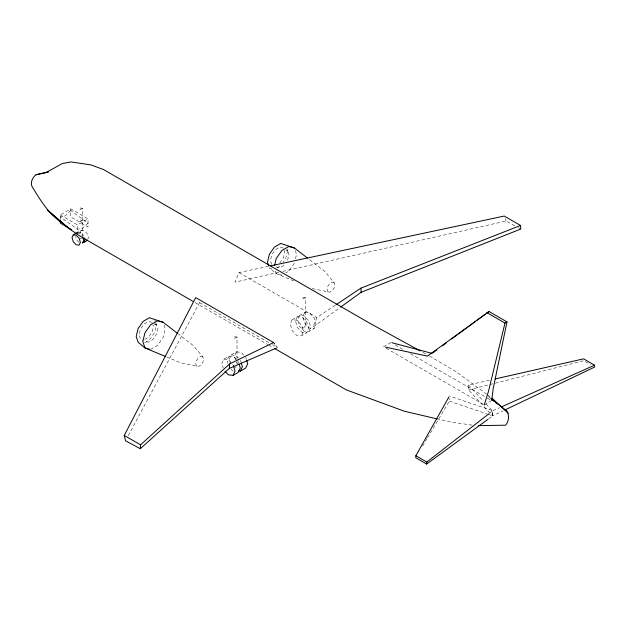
<?xml version="1.0" encoding="UTF-8"?>
<svg xmlns="http://www.w3.org/2000/svg" width="626" height="626" viewBox="0 0 626 626"><rect width="100%" height="100%" fill="white"/><g stroke="black" fill="none" stroke-linecap="round" stroke-linejoin="round"><path stroke-width="0.47" stroke-dasharray="3.13 2.35" d="M427.574 437.754L449.319 401.133L449.382 398.574M488.718 418.731L492.646 415.86L492.779 410.758L449.452 396.023M287.686 250.51L285.753 258.475L282.952 262.45M287.577 260.275L288.954 254.594L287.138 248.866M295.48 258.765L296.552 254.344L295.331 250.697M268.562 266.293L238.983 272.6L235.102 282.138L278.993 272.24M335.262 305.277L316.873 317.57L312.992 327.108L339.832 307.695M77.014 234.202L77.937 232.176L81.278 230.243L84.228 230.532L87.178 233.655L88.407 237.77L87.178 240.47M81.278 230.243L80.05 232.95L80.785 235.415M236.37 359.418L233.701 356.601L229.046 356.139L223.772 359.183L221.839 363.456L223.216 368.096M229.046 356.139L227.113 360.412L227.942 363.19M243.749 355.153L241.08 352.344L236.425 351.882L231.15 354.926L229.218 359.191L230.595 363.831M236.425 351.882L234.492 356.147L235.595 359.864M292.131 319.722L290.198 323.986L292.131 330.481L296.787 335.403L301.45 335.865L306.724 332.821L308.649 328.556L306.724 322.054L302.061 317.139L297.405 316.678L292.131 319.722L296.787 320.183L301.45 325.097L303.383 331.6L301.45 335.865M297.405 316.678L295.472 320.942L297.405 327.437L302.061 332.359L306.724 332.821M299.51 315.457L297.577 319.73L299.51 326.224L304.166 331.138L308.829 331.6L314.103 328.556L316.028 324.291L314.103 317.797L309.44 312.875L304.784 312.413L299.51 315.457L304.166 315.919L308.829 320.841L310.762 327.335L308.829 331.6M304.784 312.413L302.851 316.686L304.784 323.18L309.44 328.094L314.103 328.556M128.283 435.618L199.592 302.64L198.481 301.192M422.636 446.08L427.081 438.591M279.806 262.967L283.406 257.865L284.783 252.184L284.235 250.541M294.408 263.194L288.805 271.136L285.722 272.913M489.712 413.144L492.779 410.758M60.237 219.53L60.237 214.945L70.785 208.857L88.016 218.81L88.016 226.917L70.785 216.972L70.785 208.857M82.491 208.325L80.167 209.671L79.314 207.84L82.491 208.325L82.491 236.636M60.237 214.945L77.475 224.898L88.016 218.81M80.167 238.952L81.716 238.06M144.809 339.402L148.519 337.265L152.118 332.163L153.495 326.482L152.947 324.839M144.731 342.633L149.418 339.934L154.465 332.774L156.398 324.808L155.843 323.165M276.802 267.889L280.706 265.635M283.977 265.377L279.525 267.944L274.258 266.034M150.584 349.433L157.517 345.435L163.12 337.492L165.264 328.642L164.043 324.996M237.004 337.038L234.68 338.384L233.827 336.553L237.004 337.038L237.004 359.496M305.363 297.577L303.039 298.915L302.186 297.084L305.363 297.577L305.363 326.858L303.039 328.204L302.186 326.373L305.363 326.858M166.563 356.914L180.953 362.877L198.45 366.484L200.883 365.075L202.855 362.29L203.606 359.175L202.855 356.937L193.215 345.505L178.559 334.182M312.241 288.578L329.738 292.185L332.171 290.777L334.143 287.991L334.894 284.877L334.143 282.639L324.503 271.207L309.072 259.289M234.68 367.665L236.229 366.773M390.976 342.485L383.597 346.749L385.287 347.72M484.289 404.881L490.847 401.094M489.422 380.248L468.491 385.006L468.624 389.959L492.615 415.852L503.171 410.805M492.615 415.852L492.482 410.899L499.587 407.722M468.624 389.959L583.737 360.701L590.482 364.598M282.811 271.379L506.082 221.048L515.081 225.931M77.937 232.176L80.887 232.465L83.837 235.579M77.334 233.021L79.549 233.24L82.499 236.354M231.15 354.926L235.806 355.388L238.475 358.197M223.772 359.183L228.427 359.645L233.091 364.567M472.114 425.132L450.642 421.994L438.294 419.177M283.406 248.092L279.806 247.145L275.354 249.719L271.754 254.813L270.377 260.502L271.754 264.595M285.777 250.024L287.577 250.494L285.91 249.531M334.143 282.639L332.171 282.123L329.738 283.531L327.766 286.317L327.015 289.431L327.766 291.669L329.738 292.185M271.934 268.577L269.407 267.92L276.262 273.672L295.151 281.497M281.872 275.135L276.262 273.672L275.041 270.025M152.118 322.39L148.519 321.443L144.066 324.018L140.467 329.112L139.089 334.8L140.467 338.893L142.971 340.333M154.489 324.323L156.289 324.792L157.666 328.893L156.289 334.574L152.689 339.668L148.237 342.242L144.637 341.295M202.855 356.937L200.883 356.421L198.45 357.829L196.478 360.615L195.727 363.729L196.478 365.967L198.45 366.484M449.319 401.133L487.114 413.982M488.037 414.295L492.646 415.86M518.344 227.7L520.801 229.03M422.793 352.328L428.779 355.615M429.632 356.084L456.683 372.055L486.652 394.208M395.209 344.926L403.668 349.817M410.437 353.721L486.59 397.69M487.435 398.175L491.668 400.617M386.14 348.212L483.444 404.388M238.983 272.6L316.873 317.57M199.592 302.64L269.016 342.719M272.396 344.676L277.482 347.61L275.26 344.715M75.832 232.058L77.475 233.005L77.475 224.898M195.069 302.554L267.779 344.535M268.624 345.02L272.85 347.461M154.622 323.83L156.289 324.792M487.435 394.787L490.557 397.103M490.737 398.292L488.507 396.532L490.667 398.41M236.425 362.642L237.755 364.05M231.041 369.011L233.036 371.124M78.954 242.262L76.591 239.766L75.613 236.471M468.491 385.006L483.405 401.102M485.995 403.903L492.482 410.899M505.166 218.552L506.082 221.048M154.739 319.878L155.569 322.343M245.744 357.266L246.292 359.121M240.47 360.31L241.018 362.164M238.365 361.523L238.913 363.377M237.004 360.466L237.004 363.401M70.785 210.524L65.159 215.97L60.237 216.886L77.475 229.241L82.749 228.146L88.016 223.161L70.785 210.524M82.491 220.368L80.167 221.706L79.314 219.875L82.491 220.368"/><path stroke-width="0.94" d="M273.601 342.555L195.711 297.585L124.261 435.43L125.521 440.767L140.31 448.701L140.568 444.843L229.609 363.949L273.601 342.555L274.704 343.995M140.31 448.701L229.319 368.393L229.609 363.949M448.975 396.868L415.852 455.728L415.719 457.731L426.682 464.062L487.936 419.303M426.682 464.062L426.815 462.058L488.945 413.739M491.668 400.617L493.186 388.644L506.99 321.897L488.984 311.498L427.441 356.108L385.506 347.156M274.548 265.526L276.262 258.444L281.872 250.502L288.805 246.503L294.408 247.966L307.53 258.1M506.99 321.897L504.979 323.063L488.491 391.352L484.289 404.881M73.25 234.875L72.029 237.583L73.25 241.691L76.208 244.813L79.158 245.102L80.378 242.403L79.158 238.287L76.208 235.165L73.25 234.875L76.591 232.95M82.499 243.178L83.72 240.47L82.742 237.176M82.366 242.254L83.837 242.403L85.066 239.695L84.573 238.052M225.102 371.351L228.427 374.872L233.091 375.334L235.024 371.061L233.365 365.498M238.608 370.889L240.47 371.069L242.403 366.805L241.3 363.088M48.257 172.017L35.995 174.748C32.521 177.322 30.361 182.127 31.926 186.329C40.134 199.686 48.147 213.372 61.364 222.449M432.918 352.821L436.807 349.95M442.261 345.935L446.15 343.064M451.604 339.049L457.058 335.027M458.615 333.885L466.401 328.141M467.958 326.999L475.744 321.255M477.302 320.113L485.087 314.369M486.645 313.219L488.984 311.498M340.622 307.123L361.147 292.279L520.801 229.03L520.542 225.462L504.243 216.048L270.471 265.886M336.068 304.745L360.858 288.171L520.542 225.462M83.837 242.403L87.178 240.47M233.091 375.334L238.365 372.29L240.298 368.018L239.195 364.309M240.47 371.069L245.744 368.025L247.669 363.761L246.574 360.044M35.995 174.748L46.207 172.486L62.31 163.55L70.965 161.938L90.809 164.873L103.47 169.497L369.802 323.266L420.234 350.928M504.932 409.96L594.7 367.032L594.567 365.177L583.604 358.847L495.127 378.957M501.356 406.923L594.567 365.177M229.319 368.393L276.59 347.993M46.207 172.486L48.108 172.056M478.733 425.633L505.675 425.195C508.821 421.517 509.462 415.429 507.091 411.204L491.48 398.879M437.347 418.966L404.521 411.266L346.413 389.935L274.54 348.439M177.784 333.588L163.12 322.265L157.517 320.802L150.584 324.8L144.974 332.742L142.838 341.593L144.974 347.97L165.663 356.538M149.645 349.191L144.974 347.97L138.119 342.219L136.186 336.475L138.119 328.501L143.174 321.341L149.418 317.742L163.12 322.265M391.915 342.735L432.136 353.393M294.408 247.966L280.706 243.444L274.462 247.043L269.407 254.203L267.474 262.177L268.577 265.455M486.973 312.664L504.979 323.063M71.732 229.687L60.237 223.059L60.237 220.415M193.379 301.575L80.081 236.166L69.251 228.764L47.333 210L69.251 228.764M415.852 455.728L426.815 462.058M124.261 435.43L140.568 444.843M491.394 399.028L494.305 401.485M495.761 402.721L497.216 403.95M492.122 398.261L508.124 413.191M360.858 288.171L361.147 292.279"/></g></svg>
